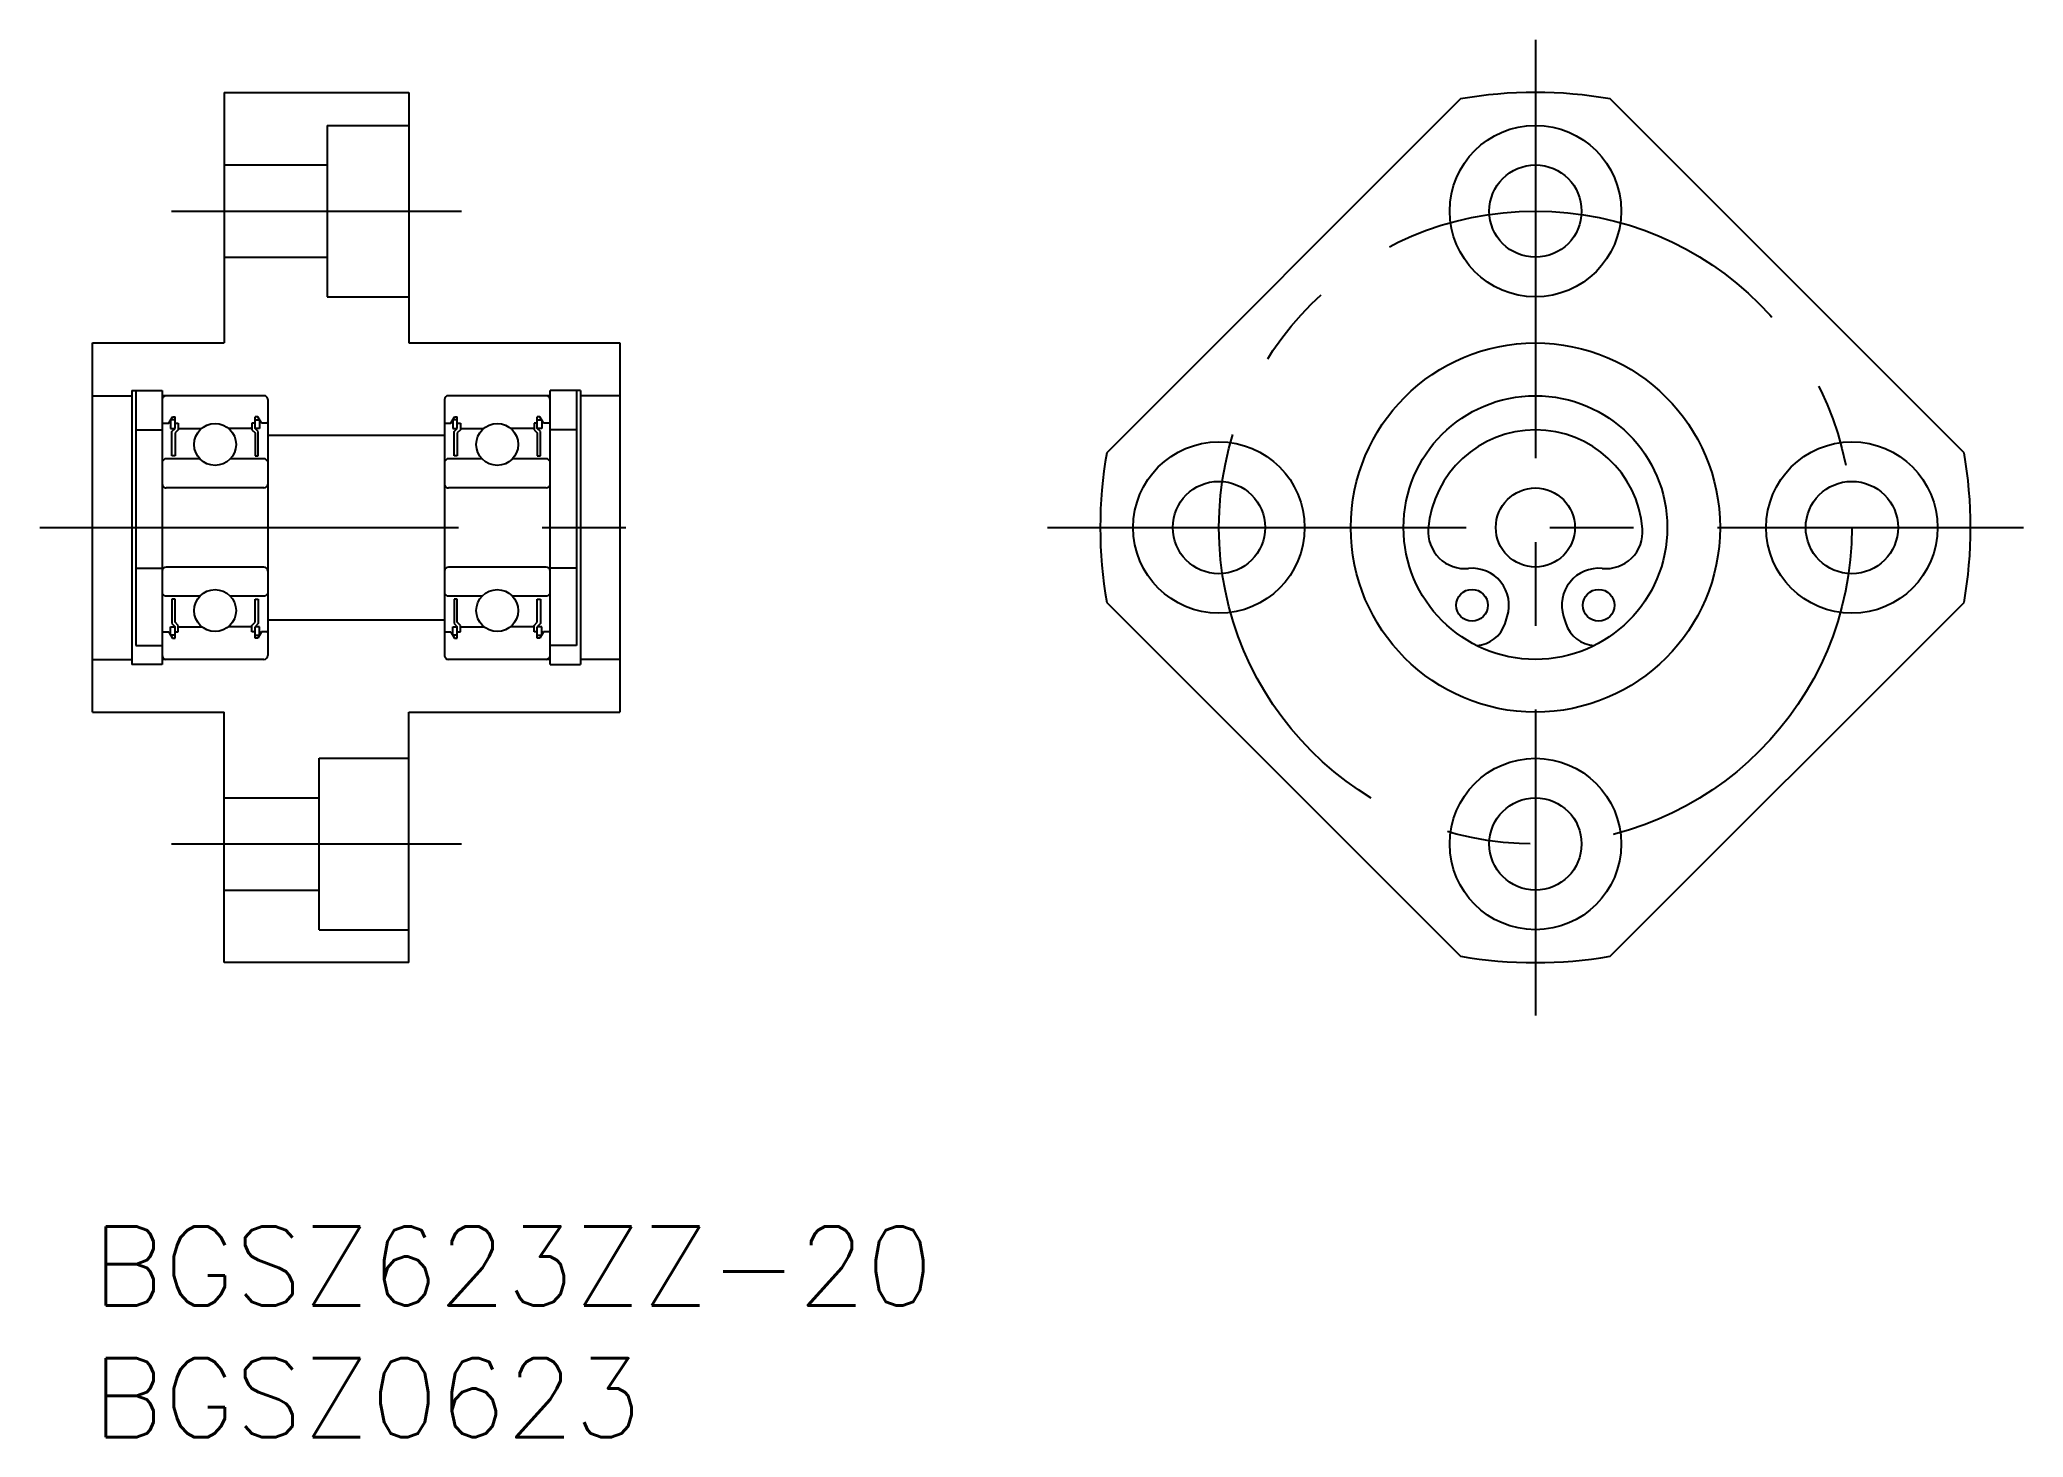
# Model space of a CAD drawing. Extents: x -2 to 73.2, y -8 to 45.
import ezdxf

# ---------------------------------------------------------------- set-up
doc = ezdxf.new("R2010")
doc.units = 0
doc.header["$LTSCALE"] = 0.5
doc.linetypes.add('CENTER', pattern=[50.8, 31.75, -6.35, 6.35, -6.35])
for name, color, linetype in [('MSM_CENTER', 1, 'CENTER'), ('MSM_CONTINUOUS', 7, 'CONTINUOUS'), ('MSM_PART_NUMBER', 7, 'CONTINUOUS')]:
    doc.layers.add(name, color=color, linetype=linetype)
doc.styles.get("Standard").update_dxf_attribs({"font": 'txt.shx', "height": 3, "bigfont": 'bigfont.shx'})

# ---------------------------------------------------------------- blocks, each defined once
blk = doc.blocks.new('*U6')
at = {"layer": 'MSM_PART_NUMBER'}
blk.add_text('BGSZ623ZZ-20', height=3, dxfattribs=at).set_placement((0, -3))
blk = doc.blocks.new('*U7')
at = {"layer": 'MSM_PART_NUMBER'}
blk.add_text('BGSZ0623', height=3, dxfattribs=at).set_placement((0, -8))

msp = doc.modelspace()

# ---------------------------------------------------------------- linework, layer by layer
at = {"layer": 'MSM_CENTER'}
for p, q in [((54.713, 45), (54.713, 8)), ((3, 38.5), (14, 38.5)), ((-2, 26.5), (22, 26.5)), ((36.213, 26.5), (73.213, 26.5)), ((3, 14.5), (14, 14.5))]:
    msp.add_line(p, q, dxfattribs=at)
msp.add_circle((54.713, 26.5), 12, dxfattribs=at)
at = {"layer": 'MSM_CONTINUOUS'}
for p, q in [((5, 43), (5, 33.5)), ((5, 43), (12, 43)), ((12, 43), (12, 33.5)), ((8.9, 41.75), (8.9, 35.25)), ((8.9, 41.75), (12, 41.75)), ((5, 40.25), (8.9, 40.25)), ((5, 36.75), (8.9, 36.75)), ((8.9, 35.25), (12, 35.25)), ((0, 19.5), (0, 33.5)), ((0, 33.5), (5, 33.5)), ((12, 33.5), (20, 33.5)), ((20, 33.5), (20, 19.5)), ((1.5, 31.7, 0.5), (2.65, 31.7, 0.5)), ((1.5, 31.7), (1.5, 21.3)), ((1.65, 31.7), (1.65, 22.024)), ((2.65, 31.7), (2.65, 21.3)), ((17.35, 21.3), (17.35, 31.7)), ((18.5, 31.7), (17.35, 31.7)), ((18.35, 31.7, -0.5), (18.35, 22.024, -0.5)), ((18.5, 31.7, -0.5), (18.5, 21.3, -0.5)), ((0, 31.5, 0.5), (1.5, 31.5, 0.5)), ((6.5, 31.5), (2.65, 31.5)), ((6.65, 31.35), (6.65, 21.65)), ((13.35, 31.35), (13.35, 21.65)), ((17.35, 31.5), (13.5, 31.5)), ((20, 31.5), (18.5, 31.5)), ((1.65, 30.2, 0.5), (2.65, 30.2, 0.5)), ((2.65, 30.49), (2.68, 30.46)), ((2.68, 30.46), (2.891, 30.46)), ((2.891, 30.46), (3.031, 30.701)), ((3.133, 30.581), (2.961, 30.581)), ((2.961, 30.581), (2.961, 30.26)), ((2.961, 30.26), (3.133, 30.26)), ((3.012, 30.139), (3.133, 30.26)), ((3.012, 29.216), (3.012, 30.139)), ((3.031, 30.701), (3.133, 30.701)), ((3.133, 30.26), (3.133, 30.701)), ((3.133, 30.46), (3.253, 30.46)), ((3.253, 30.21), (3.133, 30.089)), ((3.133, 30.089), (3.133, 29.216)), ((3.253, 30.46), (3.253, 30.21)), ((3.253, 30.29), (3.283, 30.26)), ((3.283, 30.26), (4.142, 30.26)), ((6.017, 30.26), (5.158, 30.26)), ((6.047, 30.29), (6.017, 30.26)), ((6.168, 30.46), (6.047, 30.46)), ((6.047, 30.46), (6.047, 30.21)), ((6.047, 30.21), (6.168, 30.089)), ((6.269, 30.701), (6.168, 30.701)), ((6.168, 30.26), (6.168, 30.701)), ((6.168, 30.581), (6.339, 30.581)), ((6.339, 30.26), (6.168, 30.26)), ((6.288, 30.139), (6.168, 30.26)), ((6.168, 30.089), (6.168, 29.216)), ((6.409, 30.46), (6.269, 30.701)), ((6.288, 29.216), (6.288, 30.139)), ((6.339, 30.581), (6.339, 30.26)), ((6.62, 30.46), (6.409, 30.46)), ((6.65, 30.49), (6.62, 30.46)), ((13.35, 30.49), (13.38, 30.46)), ((13.38, 30.46), (13.591, 30.46)), ((13.591, 30.46), (13.731, 30.701)), ((13.661, 30.581), (13.661, 30.26)), ((13.833, 30.581), (13.661, 30.581)), ((13.661, 30.26), (13.833, 30.26)), ((13.712, 30.139), (13.833, 30.26)), ((13.712, 29.216), (13.712, 30.139)), ((13.731, 30.701), (13.833, 30.701)), ((13.833, 30.26), (13.833, 30.701)), ((13.833, 30.46), (13.953, 30.46)), ((13.953, 30.21), (13.833, 30.089)), ((13.833, 30.089), (13.833, 29.216)), ((13.953, 30.46), (13.953, 30.21)), ((13.953, 30.29), (13.983, 30.26)), ((13.983, 30.26), (14.842, 30.26)), ((16.717, 30.26), (15.858, 30.26)), ((16.747, 30.29), (16.717, 30.26)), ((16.747, 30.46), (16.747, 30.21)), ((16.868, 30.46), (16.747, 30.46)), ((16.747, 30.21), (16.868, 30.089)), ((16.868, 30.26), (16.868, 30.701)), ((16.969, 30.701), (16.868, 30.701)), ((16.868, 30.581), (17.039, 30.581)), ((16.988, 30.139), (16.868, 30.26)), ((17.039, 30.26), (16.868, 30.26)), ((16.868, 30.089), (16.868, 29.216)), ((17.109, 30.46), (16.969, 30.701)), ((16.988, 29.216), (16.988, 30.139)), ((17.039, 30.581), (17.039, 30.26)), ((17.32, 30.46), (17.109, 30.46)), ((17.35, 30.49), (17.32, 30.46)), ((18.35, 30.2), (17.35, 30.2)), ((6.65, 30), (13.35, 30)), ((2.75, 29.1), (2.65, 29)), ((4.078, 29.1), (2.75, 29.1)), ((3.133, 29.216), (3.012, 29.216)), ((6.55, 29.1), (5.222, 29.1)), ((6.168, 29.216), (6.288, 29.216)), ((6.65, 29), (6.55, 29.1)), ((13.45, 29.1), (13.35, 29)), ((13.35, 28.925), (13.35, 28.925)), ((14.778, 29.1), (13.45, 29.1)), ((13.833, 29.216), (13.712, 29.216)), ((17.25, 29.1), (15.922, 29.1)), ((16.868, 29.216), (16.988, 29.216)), ((17.35, 29), (17.25, 29.1)), ((6.5, 28), (2.8, 28)), ((17.2, 28), (13.5, 28)), ((13.35, 26.5), (13.35, 26.5)), ((1.65, 24.954, 0.5), (2.65, 24.954, 0.5)), ((6.5, 25), (2.8, 25)), ((17.2, 25), (13.5, 25)), ((18.35, 24.954), (17.35, 24.954)), ((2.75, 23.9), (2.65, 24)), ((4.078, 23.9), (2.75, 23.9)), ((3.012, 23.784), (3.012, 22.861)), ((3.133, 23.784), (3.012, 23.784)), ((3.133, 22.911), (3.133, 23.784)), ((6.55, 23.9), (5.222, 23.9)), ((6.168, 22.911), (6.168, 23.784)), ((6.168, 23.784), (6.288, 23.784)), ((6.288, 23.784), (6.288, 22.861)), ((6.65, 24), (6.55, 23.9)), ((13.45, 23.9), (13.35, 24)), ((14.778, 23.9), (13.45, 23.9)), ((13.712, 23.784), (13.712, 22.861)), ((13.833, 23.784), (13.712, 23.784)), ((13.833, 22.911), (13.833, 23.784)), ((17.25, 23.9), (15.922, 23.9)), ((16.868, 22.911), (16.868, 23.784)), ((16.868, 23.784), (16.988, 23.784)), ((16.988, 23.784), (16.988, 22.861)), ((17.35, 24), (17.25, 23.9)), ((2.961, 22.74), (3.133, 22.74)), ((2.961, 22.419), (2.961, 22.74)), ((3.012, 22.861), (3.133, 22.74)), ((3.253, 22.79), (3.133, 22.911)), ((3.133, 22.299), (3.133, 22.74)), ((3.253, 22.54), (3.253, 22.79)), ((3.253, 22.71), (3.283, 22.74)), ((3.283, 22.74), (4.142, 22.74)), ((6.017, 22.74), (5.158, 22.74)), ((6.047, 22.71), (6.017, 22.74)), ((6.047, 22.79), (6.168, 22.911)), ((6.047, 22.54), (6.047, 22.79)), ((6.288, 22.861), (6.168, 22.74)), ((6.168, 22.299), (6.168, 22.74)), ((6.339, 22.74), (6.168, 22.74)), ((6.339, 22.419), (6.339, 22.74)), ((6.65, 23), (13.35, 23)), ((13.661, 22.74), (13.833, 22.74)), ((13.661, 22.419), (13.661, 22.74)), ((13.712, 22.861), (13.833, 22.74)), ((13.953, 22.79), (13.833, 22.911)), ((13.833, 22.299), (13.833, 22.74)), ((13.953, 22.54), (13.953, 22.79)), ((13.953, 22.71), (13.983, 22.74)), ((13.983, 22.74), (14.842, 22.74)), ((16.717, 22.74), (15.858, 22.74)), ((16.747, 22.71), (16.717, 22.74)), ((16.747, 22.79), (16.868, 22.911)), ((16.747, 22.54), (16.747, 22.79)), ((16.988, 22.861), (16.868, 22.74)), ((17.039, 22.74), (16.868, 22.74)), ((16.868, 22.299), (16.868, 22.74)), ((17.039, 22.419), (17.039, 22.74)), ((53.562, 22.862), (53.648, 23.132)), ((55.778, 23.132), (55.863, 22.862)), ((1.65, 22.024, 0.5), (2.65, 22.024, 0.5)), ((2.65, 22.51), (2.68, 22.54)), ((2.68, 22.54), (2.891, 22.54)), ((2.891, 22.54), (3.031, 22.299)), ((3.133, 22.419), (2.961, 22.419)), ((3.031, 22.299), (3.133, 22.299)), ((3.133, 22.54), (3.253, 22.54)), ((6.168, 22.54), (6.047, 22.54)), ((6.168, 22.419), (6.339, 22.419)), ((6.269, 22.299), (6.168, 22.299)), ((6.409, 22.54), (6.269, 22.299)), ((6.62, 22.54), (6.409, 22.54)), ((6.65, 22.51), (6.62, 22.54)), ((13.35, 22.51), (13.38, 22.54)), ((13.38, 22.54), (13.591, 22.54)), ((13.591, 22.54), (13.731, 22.299)), ((13.833, 22.419), (13.661, 22.419)), ((13.731, 22.299), (13.833, 22.299)), ((13.833, 22.54), (13.953, 22.54)), ((16.868, 22.54), (16.747, 22.54)), ((16.868, 22.419), (17.039, 22.419)), ((16.969, 22.299), (16.868, 22.299)), ((17.109, 22.54), (16.969, 22.299)), ((17.32, 22.54), (17.109, 22.54)), ((17.35, 22.51), (17.32, 22.54)), ((18.35, 22.024), (17.35, 22.024)), ((0, 21.5, 0.5), (1.5, 21.5, 0.5)), ((2.65, 21.3, 0.5), (1.5, 21.3, 0.5)), ((6.5, 21.5), (2.65, 21.5)), ((17.35, 21.5), (13.5, 21.5)), ((17.35, 21.3), (18.5, 21.3)), ((20, 21.5), (18.5, 21.5)), ((0, 19.5), (5, 19.5)), ((5, 10), (5, 19.5)), ((12, 19.5), (20, 19.5)), ((12, 10), (12, 19.5)), ((8.6, 11.25), (8.6, 17.75)), ((8.6, 17.75), (12, 17.75)), ((5, 16.25), (8.6, 16.25)), ((5, 12.75), (8.6, 12.75)), ((8.6, 11.25), (12, 11.25)), ((12, 10), (5, 10))]:
    msp.add_line(p, q, dxfattribs=at)
for points in [[(51.875, 42.754), (38.459, 29.338)], [(70.967, 29.338), (57.55, 42.754)], [(38.459, 23.662), (51.875, 10.246)], [(57.55, 10.246), (70.967, 23.662)]]:
    msp.add_lwpolyline(points, dxfattribs=at)
for centre, radius in [((54.713, 38.5), 3.25), ((54.713, 38.5), 1.75), ((54.713, 26.5), 7), ((54.713, 26.5), 5), ((4.65, 29.65), 0.794), ((15.35, 29.65), 0.794), ((42.713, 26.5), 3.25), ((66.713, 26.5), 3.25), ((42.713, 26.5), 1.75), ((54.713, 26.5), 1.5), ((66.713, 26.5), 1.75), ((4.65, 23.35), 0.794), ((15.35, 23.35), 0.794), ((52.313, 23.554), 0.6), ((57.113, 23.554), 0.6), ((54.713, 14.5), 3.25), ((54.713, 14.5), 1.75)]:
    msp.add_circle(centre, radius, dxfattribs=at)
for centre, radius, start, end in [((54.713, 26.5), 16.5, 80.0968, 99.9032), ((2.8, 31.35), 0.15, 90, 179.99998), ((6.5, 31.35), 0.15, 359.99999, 90), ((13.5, 31.35), 0.15, 90, 179.99998), ((17.2, 31.35), 0.15, 359.99999, 90), ((54.713, 26.125), 4.075, 4.6343, 175.3657), ((54.713, 26.5), 16.5, 170.0968, 189.9032), ((54.713, 26.5), 16.5, 350.0968, 9.9032), ((2.8, 28.15), 0.15, 179.99998, 270), ((6.5, 28.15), 0.15, 270, 359.99999), ((13.5, 28.15), 0.15, 179.99998, 270), ((17.2, 28.15), 0.15, 270, 359.99999), ((52.046, 26.341), 1.4, 175.3657, 275.45655), ((57.379, 26.341), 1.4, 264.54345, 4.6343), ((2.8, 24.85), 0.15, 90, 179.99999), ((6.5, 24.85), 0.15, 360, 90), ((13.5, 24.85), 0.15, 90, 179.99999), ((17.2, 24.85), 0.15, 360, 90), ((52.313, 23.554), 1.4, 342.45156, 95.45656), ((57.113, 23.554), 1.4, 84.54345, 197.54844), ((52.418, 23.224), 1.2, 273.04147, 342.45156), ((57.007, 23.224), 1.2, 197.54844, 266.95853), ((2.8, 21.65), 0.15, 179.99999, 270), ((6.5, 21.65), 0.15, 270, 360), ((13.5, 21.65), 0.15, 179.99999, 270), ((17.2, 21.65), 0.15, 270, 360), ((54.713, 26.5), 16.5, 260.0968, 279.9032)]:
    msp.add_arc(centre, radius, start, end, dxfattribs=at)

# ---------------------------------------------------------------- block references
for name in ['*U6', '*U7']:
    msp.add_blockref(name, (0, 0), dxfattribs=at)

doc.saveas('drawing.dxf')
